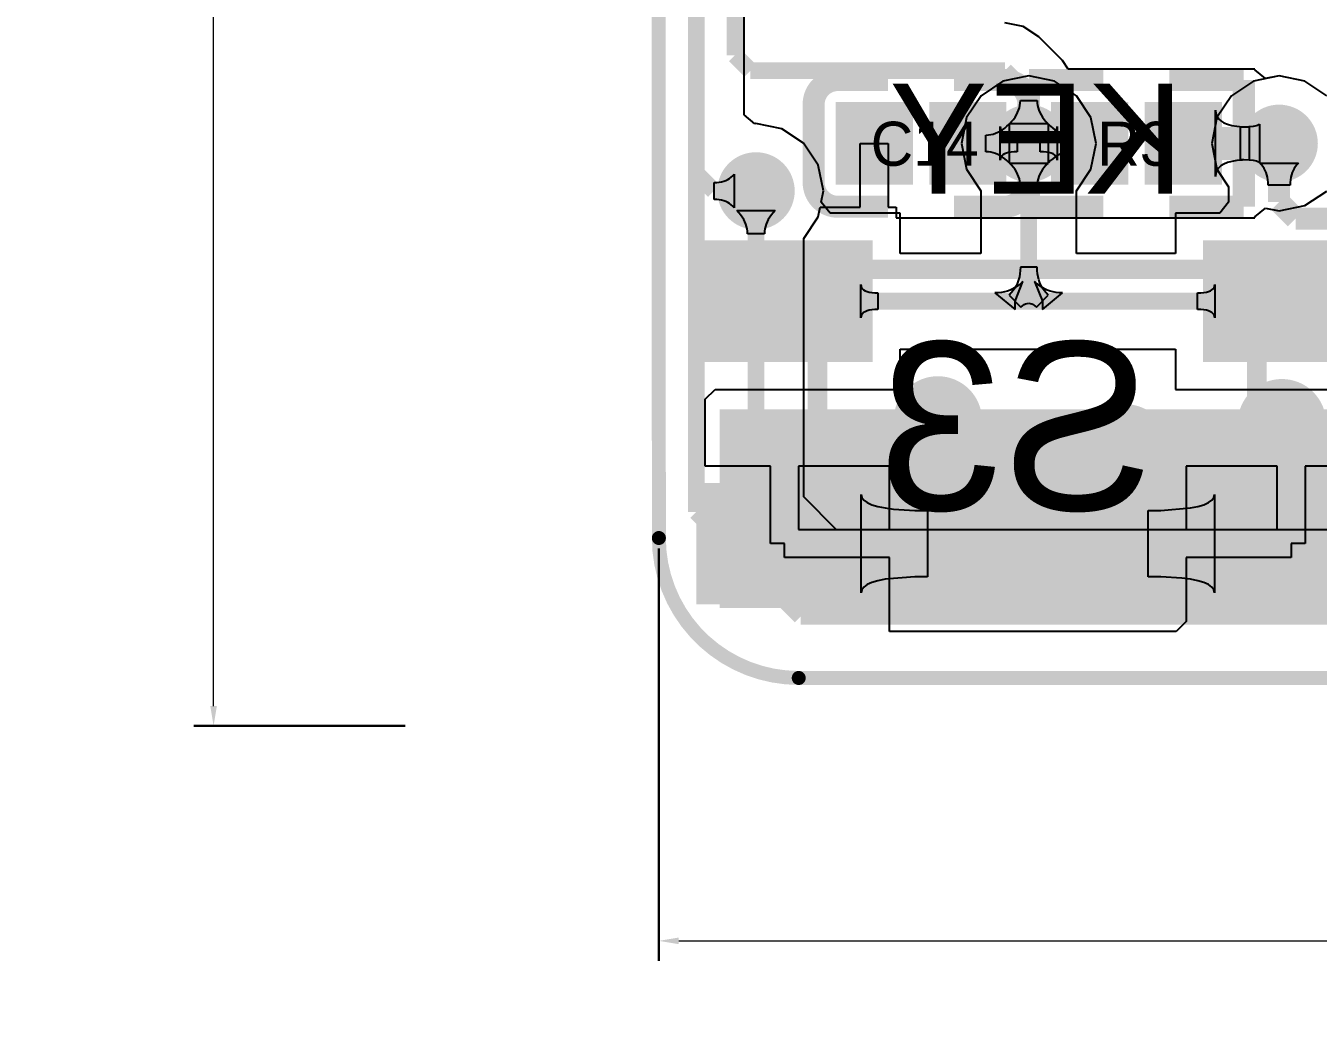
# Model space of a CAD drawing. Extents: x 72.1 to 112.7, y 45.7 to 113.8.
# Drawn here: x 74.26 to 85.99, y 45.73 to 54.69 of the extents above; entities that cross this region are included whole.
import ezdxf

# ---------------------------------------------------------------- set-up
doc = ezdxf.new("R2010")
doc.units = 0
doc.header["$MEASUREMENT"] = 0
doc.layers.get('0').update_dxf_attribs({"linetype": 'CONTINUOUS'})
doc.layers.get('Defpoints').update_dxf_attribs({"linetype": 'CONTINUOUS'})
for name, color, linetype in [('BOTTOMLAYER', 5, 'CONTINUOUS'), ('BOTTOMOVERLAY', 54, 'CONTINUOUS'), ('BOTTOMPASTE', 16, 'CONTINUOUS'), ('BOTTOMSOLDER', 6, 'CONTINUOUS'), ('KEEPOUTLAYER', 6, 'CONTINUOUS'), ('MULTILAYER', 9, 'CONTINUOUS'), ('TOPLAYER', 1, 'CONTINUOUS'), ('TOPOVERLAY', 2, 'CONTINUOUS'), ('TOPPASTE', 8, 'CONTINUOUS'), ('TOPSOLDER', 216, 'CONTINUOUS')]:
    doc.layers.add(name, color=color, linetype=linetype)
doc.dimstyles.get("Standard").update_dxf_attribs({"dimtxt": 1, "dimasz": 0.18, "dimexe": 0.18, "dimexo": 0.0625, "dimgap": 0.09, "dimtad": 0, "dimtih": 1, "dimtoh": 1, "dimzin": 0, "dimdsep": 46, "dimtxsty": 'Standard', "dimcen": 0.09, "dimclrd": 3, "dimclrt": 1, "dimadec": 0, "dimazin": 0, "dimtfac": 1, "dimtofl": 0, "dimtmove": 0, "dimatfit": 3, "dimfxl": 1, "dimtolj": 1, "dimtzin": 0, "dimlwd": 20, "dimlwe": 30, "dimarcsym": 0})

# ---------------------------------------------------------------- blocks, each defined once
blk = doc.blocks.new('*D3')
at = {"color": 0, "linetype": 'Continuous', "lineweight": 30, "transparency": 16777216}
for p, q in [((80.007, 49.944), (80.007, 46.202)), ((105.5, 49.934), (105.5, 46.202))]:
    blk.add_line(p, q, dxfattribs=at)
at = {"color": 3, "linetype": 'Continuous', "lineweight": 20, "transparency": 16777216}
for p, q in [((80.187, 46.382), (90.663, 46.382)), ((105.32, 46.382), (94.843, 46.382))]:
    blk.add_line(p, q, dxfattribs=at)
at = {"color": 3, "linetype": 'Continuous', "transparency": 16777216}
for points in [[(80.187, 46.412), (80.187, 46.352), (80.007, 46.382)], [(105.32, 46.412), (105.32, 46.352), (105.5, 46.382)]]:
    blk.add_solid(points, dxfattribs=at)
at = {"layer": 'Defpoints', "color": 0, "linetype": 'Continuous', "transparency": 16777216}
for p in [(80.007, 50.006), (105.5, 49.997), (105.5, 46.382)]:
    blk.add_point(p, dxfattribs=at)
at = {"color": 1, "linetype": 'Continuous', "transparency": 16777216, "insert": (92.753, 46.382), "char_height": 1, "attachment_point": 5}
blk.add_mtext('\\A1;25.49', dxfattribs=at)
blk = doc.blocks.new('*D4')
at = {"color": 0, "linetype": 'Continuous', "lineweight": 30, "transparency": 16777216}
for p, q in [((77.691, 109.115), (75.783, 109.115)), ((77.704, 48.333), (75.783, 48.333))]:
    blk.add_line(p, q, dxfattribs=at)
at = {"color": 3, "linetype": 'Continuous', "lineweight": 20, "transparency": 16777216}
for p, q in [((75.963, 108.935), (75.963, 79.314)), ((75.963, 48.513), (75.963, 78.134))]:
    blk.add_line(p, q, dxfattribs=at)
at = {"color": 3, "linetype": 'Continuous', "transparency": 16777216}
for points in [[(75.933, 108.935), (75.993, 108.935), (75.963, 109.115)], [(75.933, 48.513), (75.993, 48.513), (75.963, 48.333)]]:
    blk.add_solid(points, dxfattribs=at)
at = {"layer": 'Defpoints', "color": 0, "linetype": 'Continuous', "transparency": 16777216}
for p in [(75.963, 109.115), (77.754, 109.115), (77.767, 48.333)]:
    blk.add_point(p, dxfattribs=at)
at = {"color": 1, "linetype": 'Continuous', "transparency": 16777216, "insert": (75.963, 78.724), "char_height": 1, "attachment_point": 5}
blk.add_mtext('\\A1;60.78', dxfattribs=at)

msp = doc.modelspace()

# ---------------------------------------------------------------- linework, layer by layer
at = {"layer": 'BOTTOMLAYER'}
for p, q in [((80.780014, 53.877972), (80.780014, 68.249389)), ((83.364492, 54.231151), (83.130382, 54.184586)), ((83.598601, 54.184586), (83.364492, 54.231151)), ((85.637792, 54.231154), (85.403682, 54.184588)), ((85.871901, 54.184588), (85.637792, 54.231154)), ((83.130382, 54.184586), (82.931917, 54.051972)), ((83.797066, 54.051972), (83.598601, 54.184586)), ((85.403682, 54.184588), (85.205217, 54.051975)), ((86.070366, 54.051975), (85.871901, 54.184588)), ((82.931917, 54.051972), (82.799304, 53.853507)), ((83.92968, 53.853507), (83.797066, 54.051972)), ((85.205217, 54.051975), (85.072604, 53.853509)), ((80.878187, 53.797403), (80.780014, 53.877972)), ((80.887992, 53.799354), (80.878187, 53.797403)), ((81.122101, 53.752788), (80.887992, 53.799354)), ((81.320566, 53.620175), (81.122101, 53.752788)), ((82.799304, 53.853507), (82.752738, 53.619397)), ((83.976246, 53.619397), (83.92968, 53.853507)), ((85.072604, 53.853509), (85.026038, 53.6194)), ((81.45318, 53.421709), (81.320566, 53.620175)), ((82.752738, 53.619397), (82.799304, 53.385288)), ((83.92968, 53.385288), (83.976246, 53.619397)), ((85.026038, 53.6194), (85.072604, 53.385291)), ((81.499746, 53.1876), (81.45318, 53.421709)), ((83.208302, 53.421298), (83.189491, 53.440861)), ((83.189491, 53.440861), (83.539493, 53.440861)), ((83.225132, 53.401425), (83.208302, 53.421298)), ((83.239981, 53.381239), (83.225132, 53.401425)), ((83.503851, 53.401425), (83.489002, 53.381239)), ((83.520681, 53.421298), (83.503851, 53.401425)), ((83.539493, 53.440861), (83.520681, 53.421298)), ((85.477043, 53.425626), (85.462791, 53.440863)), ((85.462791, 53.440863), (85.812793, 53.440863)), ((85.489791, 53.409317), (85.477043, 53.425626)), ((85.501043, 53.391935), (85.489791, 53.409317)), ((85.510792, 53.373482), (85.501043, 53.391935)), ((85.77454, 53.391935), (85.764792, 53.373482)), ((85.785792, 53.409317), (85.77454, 53.391935)), ((85.798541, 53.425626), (85.785792, 53.409317)), ((85.812793, 53.440863), (85.798541, 53.425626)), ((80.575473, 53.270516), (80.595721, 53.275893)), ((80.595721, 53.275893), (80.614683, 53.282809)), ((80.614683, 53.282809), (80.632353, 53.29126)), ((80.632353, 53.29126), (80.648736, 53.30125)), ((80.648736, 53.30125), (80.663829, 53.312774)), ((80.663829, 53.312774), (80.677634, 53.325834)), ((80.677634, 53.325834), (80.690148, 53.340434)), ((80.690148, 53.340434), (80.690148, 53.034766)), ((82.799304, 53.385288), (82.930147, 53.189472)), ((83.252851, 53.360742), (83.239981, 53.381239)), ((83.26374, 53.339934), (83.252851, 53.360742)), ((83.27265, 53.318816), (83.26374, 53.339934)), ((83.279582, 53.297386), (83.27265, 53.318816)), ((83.28453, 53.275647), (83.279582, 53.297386)), ((83.287502, 53.253594), (83.28453, 53.275647)), ((83.444453, 53.275647), (83.441482, 53.253594)), ((83.449401, 53.297386), (83.444453, 53.275647)), ((83.456333, 53.318816), (83.449401, 53.297386)), ((83.465243, 53.339934), (83.456333, 53.318816)), ((83.476132, 53.360742), (83.465243, 53.339934)), ((83.489002, 53.381239), (83.476132, 53.360742)), ((83.798837, 53.189472), (83.92968, 53.385288)), ((85.072604, 53.385291), (85.178976, 53.226096)), ((85.519042, 53.35396), (85.510792, 53.373482)), ((85.525793, 53.333366), (85.519042, 53.35396)), ((85.531043, 53.311699), (85.525793, 53.333366)), ((85.534792, 53.288961), (85.531043, 53.311699)), ((85.537043, 53.265151), (85.534792, 53.288961)), ((85.740791, 53.288961), (85.738541, 53.265151)), ((85.74454, 53.311699), (85.740791, 53.288961)), ((85.74979, 53.333366), (85.74454, 53.311699)), ((85.756542, 53.35396), (85.74979, 53.333366)), ((85.764792, 53.373482), (85.756542, 53.35396)), ((80.506992, 53.263602), (80.531109, 53.264369)), ((80.506992, 53.111598), (80.506992, 53.263602)), ((80.531109, 53.264369), (80.553936, 53.266673)), ((80.553936, 53.266673), (80.575473, 53.270516)), ((81.479413, 53.085373), (81.499746, 53.1876)), ((82.930147, 53.189472), (82.930147, 52.621546)), ((83.28849, 53.23123), (83.287502, 53.253594)), ((83.440494, 53.23123), (83.28849, 53.23123)), ((83.441482, 53.253594), (83.440494, 53.23123)), ((83.798837, 52.621546), (83.798837, 53.189472)), ((85.178976, 53.226096), (85.178976, 53.086)), ((85.537792, 53.240272), (85.537043, 53.265151)), ((85.737791, 53.240272), (85.537792, 53.240272)), ((85.738541, 53.265151), (85.737791, 53.240272)), ((80.531109, 53.110831), (80.506992, 53.111598)), ((80.553936, 53.108527), (80.531109, 53.110831)), ((80.575473, 53.104684), (80.553936, 53.108527)), ((80.595721, 53.099307), (80.575473, 53.104684)), ((80.614683, 53.092391), (80.595721, 53.099307)), ((80.632353, 53.08394), (80.614683, 53.092391)), ((80.648736, 53.07395), (80.632353, 53.08394)), ((80.663829, 53.062426), (80.648736, 53.07395)), ((80.677634, 53.049366), (80.663829, 53.062426)), ((80.690148, 53.034766), (80.677634, 53.049366)), ((81.559982, 52.987199), (81.479413, 53.085373)), ((85.179101, 53.085373), (85.098532, 52.987199)), ((85.178976, 53.086), (85.179101, 53.085373)), ((82.19679, 52.987199), (81.559982, 52.987199)), ((82.19679, 52.621546), (82.19679, 52.987199)), ((85.098532, 52.987199), (84.696793, 52.987199)), ((84.696793, 52.987199), (84.696793, 52.621546)), ((82.930147, 52.621546), (82.19679, 52.621546)), ((84.696793, 52.621546), (83.798837, 52.621546)), ((83.287474, 52.464884), (83.284418, 52.435989)), ((83.28849, 52.494782), (83.287474, 52.464884)), ((83.440494, 52.494782), (83.28849, 52.494782)), ((83.44151, 52.464884), (83.440494, 52.494782)), ((83.444565, 52.435989), (83.44151, 52.464884)), ((81.840695, 52.035199), (81.840695, 52.339202)), ((81.840695, 52.339202), (81.842244, 52.324762)), ((83.240392, 52.187201), (83.31075, 52.365041)), ((83.263031, 52.355321), (83.25183, 52.330439)), ((83.272196, 52.381206), (83.263031, 52.355321)), ((83.289882, 52.345692), (83.26801, 52.328379)), ((83.279325, 52.408094), (83.272196, 52.381206)), ((83.284418, 52.435989), (83.279325, 52.408094)), ((83.31075, 52.365041), (83.289882, 52.345692)), ((83.439102, 52.345692), (83.418233, 52.365041)), ((83.418233, 52.365041), (83.488591, 52.187201)), ((83.460974, 52.328379), (83.439102, 52.345692)), ((83.449658, 52.408094), (83.444565, 52.435989)), ((83.456788, 52.381206), (83.449658, 52.408094)), ((83.465952, 52.355321), (83.456788, 52.381206)), ((83.477153, 52.330439), (83.465952, 52.355321)), ((85.051339, 52.324762), (85.052888, 52.339202)), ((85.052888, 52.339202), (85.052888, 52.035199)), ((81.842244, 52.324762), (81.846898, 52.311841)), ((81.846898, 52.311841), (81.85465, 52.300441)), ((81.85465, 52.300441), (81.865503, 52.290561)), ((81.865503, 52.290561), (81.879458, 52.282202)), ((81.879458, 52.282202), (81.896511, 52.275362)), ((81.896511, 52.275362), (81.916669, 52.27004)), ((81.916669, 52.27004), (81.939928, 52.26624)), ((81.939928, 52.26624), (81.966285, 52.263962)), ((81.966285, 52.263962), (81.995744, 52.263203)), ((81.995744, 52.263203), (81.995744, 52.111199)), ((83.086809, 52.264219), (83.05691, 52.263203)), ((83.05691, 52.263203), (83.240392, 52.111199)), ((83.115704, 52.267274), (83.086809, 52.264219)), ((83.143598, 52.272367), (83.115704, 52.267274)), ((83.170486, 52.279497), (83.143598, 52.272367)), ((83.196372, 52.288661), (83.170486, 52.279497)), ((83.206001, 52.261811), (83.186651, 52.240942)), ((83.186651, 52.240942), (83.294134, 52.133459)), ((83.221253, 52.299862), (83.196372, 52.288661)), ((83.223313, 52.283683), (83.206001, 52.261811)), ((83.245132, 52.313103), (83.221253, 52.299862)), ((83.238589, 52.30656), (83.223313, 52.283683)), ((83.25183, 52.330439), (83.238589, 52.30656)), ((83.26801, 52.328379), (83.245132, 52.313103)), ((83.43485, 52.133459), (83.542332, 52.240942)), ((83.483851, 52.313103), (83.460974, 52.328379)), ((83.490394, 52.30656), (83.477153, 52.330439)), ((83.50773, 52.299862), (83.483851, 52.313103)), ((83.488591, 52.111199), (83.672073, 52.263203)), ((83.50567, 52.283683), (83.490394, 52.30656)), ((83.522983, 52.261811), (83.50567, 52.283683)), ((83.532612, 52.288661), (83.50773, 52.299862)), ((83.542332, 52.240942), (83.522983, 52.261811)), ((83.558497, 52.279497), (83.532612, 52.288661)), ((83.585385, 52.272367), (83.558497, 52.279497)), ((83.61328, 52.267274), (83.585385, 52.272367)), ((83.642175, 52.264219), (83.61328, 52.267274)), ((83.672073, 52.263203), (83.642175, 52.264219)), ((84.897839, 52.263203), (84.927298, 52.263962)), ((84.897839, 52.111199), (84.897839, 52.263203)), ((84.927298, 52.263962), (84.953655, 52.26624)), ((84.953655, 52.26624), (84.976914, 52.27004)), ((84.976914, 52.27004), (84.997072, 52.275362)), ((84.997072, 52.275362), (85.014125, 52.282202)), ((85.014125, 52.282202), (85.02808, 52.290561)), ((85.02808, 52.290561), (85.038933, 52.300441)), ((85.038933, 52.300441), (85.046685, 52.311841)), ((85.046685, 52.311841), (85.051339, 52.324762)), ((81.896511, 52.09904), (81.879458, 52.0922)), ((81.916669, 52.104361), (81.896511, 52.09904)), ((81.939928, 52.108161), (81.916669, 52.104361)), ((81.966285, 52.110439), (81.939928, 52.108161)), ((81.995744, 52.111199), (81.966285, 52.110439)), ((83.240392, 52.111199), (83.240392, 52.187201)), ((83.240392, 52.111199), (83.240392, 52.111201)), ((83.240392, 52.111201), (83.240392, 52.111199)), ((83.240392, 52.111199), (83.240392, 52.111199)), ((83.240392, 52.111199), (83.240392, 52.111199)), ((83.240392, 52.111199), (83.240392, 52.111199)), ((83.240392, 52.111199), (83.240392, 52.111199)), ((83.240392, 52.111199), (83.240392, 52.111199)), ((83.240392, 52.111199), (83.240392, 52.111199)), ((83.240392, 52.111199), (83.240392, 52.111199)), ((83.240392, 52.111199), (83.240392, 52.111199)), ((83.294134, 52.133459), (83.308205, 52.146124)), ((83.308205, 52.146124), (83.322277, 52.155974)), ((83.322277, 52.155974), (83.336348, 52.16301)), ((83.336348, 52.16301), (83.35042, 52.167231)), ((83.35042, 52.167231), (83.364492, 52.168638)), ((83.364492, 52.168638), (83.378563, 52.167231)), ((83.378563, 52.167231), (83.392635, 52.16301)), ((83.392635, 52.16301), (83.406706, 52.155974)), ((83.406706, 52.155974), (83.420778, 52.146124)), ((83.420778, 52.146124), (83.43485, 52.133459)), ((83.488591, 52.187201), (83.488591, 52.111199)), ((83.488591, 52.111199), (83.488591, 52.111201)), ((83.488591, 52.111201), (83.488591, 52.111199)), ((83.488591, 52.111199), (83.488591, 52.111199)), ((83.488591, 52.111199), (83.488591, 52.111199)), ((83.488591, 52.111199), (83.488591, 52.111199)), ((83.488591, 52.111199), (83.488591, 52.111199)), ((83.488591, 52.111199), (83.488591, 52.111199)), ((83.488591, 52.111199), (83.488591, 52.111199)), ((83.488591, 52.111199), (83.488591, 52.111199)), ((83.488591, 52.111199), (83.488591, 52.111199)), ((84.927298, 52.110439), (84.897839, 52.111199)), ((84.953655, 52.108161), (84.927298, 52.110439)), ((84.976914, 52.104361), (84.953655, 52.108161)), ((84.997072, 52.09904), (84.976914, 52.104361)), ((85.014125, 52.0922), (84.997072, 52.09904)), ((81.842244, 52.049639), (81.840695, 52.035199)), ((81.846898, 52.06256), (81.842244, 52.049639)), ((81.85465, 52.07396), (81.846898, 52.06256)), ((81.865503, 52.08384), (81.85465, 52.07396)), ((81.879458, 52.0922), (81.865503, 52.08384)), ((85.02808, 52.08384), (85.014125, 52.0922)), ((85.038933, 52.07396), (85.02808, 52.08384)), ((85.046685, 52.06256), (85.038933, 52.07396)), ((85.051339, 52.049639), (85.046685, 52.06256)), ((85.052888, 52.035199), (85.051339, 52.049639)), ((82.19679, 51.387202), (82.19679, 51.752856)), ((82.19679, 51.752856), (83.488578, 51.752856)), ((83.488578, 51.752856), (83.488591, 51.752853)), ((83.488591, 51.752853), (83.488604, 51.752856)), ((83.488604, 51.752856), (84.696793, 51.752856)), ((84.696793, 51.752856), (84.696793, 51.387202)), ((80.427225, 51.29738), (80.517012, 51.387202)), ((80.427469, 50.691199), (80.427225, 51.29738)), ((80.517012, 51.387202), (82.19679, 51.387202)), ((84.696793, 51.387202), (86.391313, 51.387202)), ((81.019792, 50.691199), (80.427469, 50.691199)), ((81.019792, 49.9872), (81.019792, 50.691199)), ((82.100791, 50.691199), (81.273792, 50.691199)), ((81.273792, 50.691199), (81.273792, 50.1142)), ((82.100791, 50.1142), (82.100791, 50.691199)), ((85.619791, 50.691199), (84.792792, 50.691199)), ((84.792792, 50.691199), (84.792792, 50.1142)), ((85.619791, 50.1142), (85.619791, 50.691199)), ((86.455446, 50.691199), (85.873791, 50.691199)), ((85.873791, 50.691199), (85.873791, 49.9872)), ((81.843743, 49.540249), (81.843743, 50.434151)), ((81.843743, 50.434151), (81.849742, 50.406231)), ((81.849742, 50.406231), (81.867743, 50.381248)), ((81.867743, 50.381248), (81.897743, 50.359206)), ((81.897743, 50.359206), (81.939742, 50.340103)), ((81.939742, 50.340103), (81.993743, 50.323938)), ((84.89984, 50.323938), (84.953841, 50.340103)), ((84.953841, 50.340103), (84.99584, 50.359206)), ((84.99584, 50.359206), (85.02584, 50.381248)), ((85.02584, 50.381248), (85.043841, 50.406231)), ((85.043841, 50.406231), (85.04984, 50.434151)), ((85.04984, 50.434151), (85.04984, 49.540249)), ((81.993743, 50.323938), (82.059742, 50.310712)), ((82.059742, 50.310712), (82.137743, 50.300425)), ((82.137743, 50.300425), (82.329741, 50.28867)), ((82.329741, 50.28867), (82.443742, 50.287199)), ((82.443742, 50.287199), (82.443742, 49.687201)), ((84.449841, 50.287199), (84.563842, 50.28867)), ((84.449841, 49.687201), (84.449841, 50.287199)), ((84.563842, 50.28867), (84.833841, 50.310712)), ((84.833841, 50.310712), (84.89984, 50.323938)), ((81.273792, 50.1142), (82.100791, 50.1142)), ((84.792792, 50.1142), (85.619791, 50.1142)), ((81.146792, 49.9872), (81.019792, 49.9872)), ((81.146792, 49.8602), (81.146792, 49.9872)), ((85.873791, 49.9872), (85.746791, 49.9872)), ((85.746791, 49.9872), (85.746791, 49.8602)), ((82.100791, 49.8602), (81.146792, 49.8602)), ((82.100791, 49.283203), (82.100791, 49.8602)), ((85.746791, 49.8602), (84.792792, 49.8602)), ((84.792792, 49.8602), (84.792792, 49.283203)), ((81.939742, 49.634297), (81.897743, 49.615194)), ((81.993743, 49.650462), (81.939742, 49.634297)), ((82.059742, 49.663688), (81.993743, 49.650462)), ((82.329741, 49.68573), (82.059742, 49.663688)), ((82.443742, 49.687201), (82.329741, 49.68573)), ((84.563842, 49.68573), (84.449841, 49.687201)), ((84.75584, 49.673975), (84.563842, 49.68573)), ((84.833841, 49.663688), (84.75584, 49.673975)), ((84.89984, 49.650462), (84.833841, 49.663688)), ((84.953841, 49.634297), (84.89984, 49.650462)), ((84.99584, 49.615194), (84.953841, 49.634297)), ((81.849742, 49.568169), (81.843743, 49.540249)), ((81.867743, 49.593152), (81.849742, 49.568169)), ((81.897743, 49.615194), (81.867743, 49.593152)), ((85.02584, 49.593152), (84.99584, 49.615194)), ((85.043841, 49.568169), (85.02584, 49.593152)), ((85.04984, 49.540249), (85.043841, 49.568169)), ((82.100793, 49.283203), (82.100791, 49.283203)), ((82.100793, 49.189592), (82.100793, 49.283203)), ((84.792792, 49.283203), (84.79279, 49.283203)), ((84.79279, 49.283203), (84.79279, 49.279396)), ((84.702985, 49.189592), (82.100793, 49.189592)), ((84.79279, 49.279396), (84.702985, 49.189592))]:
    msp.add_line(p, q, dxfattribs=at)
for points, const_width in [([(80.345669, 53.348923), (80.345669, 98.924077)], 0.152001), ([(83.364492, 52.3113), (83.364492, 53.619397)], 0.152001), ([(85.637792, 53.086), (85.637792, 53.6194)], 0.2), ([(80.345669, 53.348923), (80.506992, 53.1876)], 0.152001), ([(80.506992, 53.1876), (80.887992, 53.1876)], 0.152001), ([(85.637792, 53.086), (85.78659, 52.937202)], 0.2), ([(85.78659, 52.937202), (86.67559, 52.937202)], 0.2), ([(83.240392, 52.187201), (83.364492, 52.3113)], 0.152001), ([(83.364492, 52.3113), (83.488591, 52.187201)], 0.152001), ([(81.146792, 52.187201), (83.240392, 52.187201)], 0.152001), ([(83.240392, 52.187201), (85.746791, 52.187201)], 0.152001), ([(81.146792, 49.9872), (85.746791, 49.9872)], 0.599999)]:
    msp.add_lwpolyline(points, dxfattribs=dict(at, const_width=const_width))
for points, const_width in [([(83.239493, 53.619397, 1), (83.48949, 53.619397, 1)], 0.249999), ([(85.512793, 53.6194, 1), (85.76279, 53.6194, 1)], 0.249999), ([(80.762993, 53.1876, 1), (81.01299, 53.1876, 1)], 0.249999), ([(82.388992, 51.1048, 1), (82.688991, 51.1048, 1)], 0.299999), ([(85.513192, 51.0794, 1), (85.813191, 51.0794, 1)], 0.299999), ([(84.090792, 50.8508, 1), (84.390791, 50.8508, 1)], 0.299999)]:
    msp.add_lwpolyline(points, format="xyb", close=True, dxfattribs=dict(at, const_width=const_width))
for points in [[(80.446794, 51.737202), (81.846791, 51.737202), (80.446794, 52.6372), (81.846791, 52.6372)], [(85.046792, 51.737202), (86.446789, 51.737202), (85.046792, 52.6372), (86.446789, 52.6372)], [(80.557792, 49.403), (86.399792, 49.403), (80.557792, 51.2064), (86.399792, 51.2064)], [(80.446794, 49.537201), (81.846791, 49.537201), (80.446794, 50.437199), (81.846791, 50.437199)], [(85.046792, 49.537201), (86.446789, 49.537201), (85.046792, 50.437199), (86.446789, 50.437199)]]:
    msp.add_solid(points, dxfattribs=at)
at = {"layer": 'BOTTOMOVERLAY', "const_width": 0.1778}
for points in [[(81.446792, 49.7078), (81.446792, 52.4764)], [(81.446792, 52.4764), (85.434592, 52.4764)], [(85.434592, 49.7078), (85.434592, 52.4764)], [(81.446792, 49.7078), (85.434592, 49.7078)]]:
    msp.add_lwpolyline(points, dxfattribs=at)
at = {"layer": 'BOTTOMPASTE'}
for points in [[(80.446794, 51.737202), (81.846791, 51.737202), (80.446794, 52.6372), (81.846791, 52.6372)], [(85.046792, 51.737202), (86.446789, 51.737202), (85.046792, 52.6372), (86.446789, 52.6372)], [(80.446794, 49.537201), (81.846791, 49.537201), (80.446794, 50.437199), (81.846791, 50.437199)], [(85.046792, 49.537201), (86.446789, 49.537201), (85.046792, 50.437199), (86.446789, 50.437199)]]:
    msp.add_solid(points, dxfattribs=at)
at = {"layer": 'BOTTOMSOLDER'}
for points, const_width in [([(83.188693, 53.619397, 1), (83.54029, 53.619397, 1)], 0.351599), ([(85.461993, 53.6194, 1), (85.81359, 53.6194, 1)], 0.351599), ([(80.712193, 53.1876, 1), (81.06379, 53.1876, 1)], 0.351599), ([(82.338192, 51.1048, 1), (82.739791, 51.1048, 1)], 0.401599), ([(85.462392, 51.0794, 1), (85.863991, 51.0794, 1)], 0.401599), ([(84.039992, 50.8508, 1), (84.441591, 50.8508, 1)], 0.401599)]:
    msp.add_lwpolyline(points, format="xyb", close=True, dxfattribs=dict(at, const_width=const_width))
for points in [[(80.345194, 51.635602), (81.948391, 51.635602), (80.345194, 52.7388), (81.948391, 52.7388)], [(84.945192, 51.635602), (86.548389, 51.635602), (84.945192, 52.7388), (86.548389, 52.7388)], [(80.345194, 49.435601), (81.948391, 49.435601), (80.345194, 50.538799), (81.948391, 50.538799)], [(84.945192, 49.435601), (86.548389, 49.435601), (84.945192, 50.538799), (86.548389, 50.538799)]]:
    msp.add_solid(points, dxfattribs=at)
at = {"layer": 'KEEPOUTLAYER', "const_width": 0.127}
for points in [[(79.982738, 108.3564), (80.006132, 50.037992)], [(81.276132, 48.767992), (104.230592, 48.767992)]]:
    msp.add_lwpolyline(points, dxfattribs=at)
msp.add_lwpolyline([(81.276132, 48.767992, -0.414214), (80.006132, 50.037992)], format="xyb", dxfattribs=at)
at = {"layer": 'KEEPOUTLAYER', "const_width": 0.0635}
for points in [[(79.974382, 50.037992, 1), (80.037882, 50.037992, 1)], [(81.244382, 48.767992, 1), (81.307882, 48.767992, 1)]]:
    msp.add_lwpolyline(points, format="xyb", close=True, dxfattribs=at)
at = {"layer": 'MULTILAYER'}
for points, const_width in [([(83.239493, 53.619397, 1), (83.48949, 53.619397, 1)], 0.249999), ([(85.512793, 53.6194, 1), (85.76279, 53.6194, 1)], 0.249999), ([(80.762993, 53.1876, 1), (81.01299, 53.1876, 1)], 0.249999), ([(82.388992, 51.1048, 1), (82.688991, 51.1048, 1)], 0.299999), ([(85.513192, 51.0794, 1), (85.813191, 51.0794, 1)], 0.299999), ([(84.090792, 50.8508, 1), (84.390791, 50.8508, 1)], 0.299999)]:
    msp.add_lwpolyline(points, format="xyb", close=True, dxfattribs=dict(at, const_width=const_width))
at = {"layer": 'TOPLAYER'}
for p, q in [((83.314809, 54.681082), (83.148592, 54.714145)), ((83.455721, 54.586929), (83.314809, 54.681082)), ((83.671621, 54.371029), (83.455721, 54.586929)), ((83.722822, 54.2944), (83.671621, 54.371029)), ((85.417393, 54.2944), (83.722822, 54.2944)), ((85.417393, 54.287412), (85.417393, 54.2944)), ((85.515567, 54.206844), (85.417393, 54.287412)), ((85.637792, 54.231154), (85.515567, 54.206844)), ((85.871901, 54.184588), (85.637792, 54.231154)), ((86.070366, 54.051975), (85.871901, 54.184588)), ((83.28453, 53.963148), (83.287502, 53.985201)), ((83.287502, 53.985201), (83.28849, 54.007565)), ((83.28849, 54.007565), (83.440494, 54.007565)), ((83.440494, 54.007565), (83.441482, 53.985201)), ((83.441482, 53.985201), (83.444453, 53.963148)), ((83.225132, 53.83737), (83.239981, 53.857555)), ((83.239981, 53.857555), (83.252851, 53.878053)), ((83.252851, 53.878053), (83.26374, 53.898861)), ((83.26374, 53.898861), (83.27265, 53.919979)), ((83.27265, 53.919979), (83.279582, 53.941408)), ((83.279582, 53.941408), (83.28453, 53.963148)), ((83.444453, 53.963148), (83.449401, 53.941408)), ((83.449401, 53.941408), (83.456333, 53.919979)), ((83.456333, 53.919979), (83.465243, 53.898861)), ((83.465243, 53.898861), (83.476132, 53.878053)), ((83.476132, 53.878053), (83.489002, 53.857555)), ((83.489002, 53.857555), (83.503851, 53.83737)), ((85.061298, 53.319401), (85.061298, 53.919399)), ((85.061298, 53.919399), (85.064328, 53.890901)), ((85.064328, 53.890901), (85.073419, 53.865399)), ((85.073419, 53.865399), (85.088573, 53.8429)), ((83.105495, 53.467396), (83.105495, 53.771399)), ((83.105495, 53.771399), (83.107045, 53.756959)), ((83.105836, 53.731038), (83.126334, 53.743908)), ((83.107045, 53.756959), (83.111698, 53.744038)), ((83.111698, 53.744038), (83.11945, 53.732638)), ((83.126334, 53.743908), (83.146519, 53.758757)), ((83.146519, 53.758757), (83.166392, 53.775587)), ((83.166392, 53.775587), (83.185955, 53.794396)), ((83.185955, 53.794396), (83.185955, 53.444399)), ((83.189491, 53.797934), (83.208302, 53.817497)), ((83.539493, 53.797934), (83.189491, 53.797934)), ((83.208302, 53.817497), (83.225132, 53.83737)), ((83.503851, 53.83737), (83.520681, 53.817497)), ((83.520681, 53.817497), (83.539493, 53.797934)), ((83.543028, 53.444399), (83.543026, 53.794398)), ((83.543026, 53.794398), (83.562589, 53.77559)), ((83.562589, 53.77559), (83.582464, 53.75876)), ((83.582464, 53.75876), (83.60265, 53.743911)), ((83.60265, 53.743911), (83.623145, 53.731041)), ((83.609536, 53.732641), (83.617288, 53.74404)), ((83.617288, 53.74404), (83.621941, 53.756961)), ((83.621941, 53.756961), (83.62349, 53.771401)), ((83.62349, 53.771401), (83.62349, 53.467399)), ((85.088573, 53.8429), (85.109787, 53.8234)), ((85.109787, 53.8234), (85.137061, 53.8069)), ((85.137061, 53.8069), (85.170396, 53.7934)), ((85.170396, 53.7934), (85.209791, 53.7829)), ((85.209791, 53.7829), (85.255247, 53.775399)), ((85.255247, 53.775399), (85.306766, 53.770901)), ((85.287792, 53.7694), (85.315958, 53.769649)), ((85.287792, 53.4694), (85.287792, 53.7694)), ((85.306766, 53.770901), (85.364345, 53.7694)), ((85.315958, 53.769649), (85.404137, 53.775651)), ((85.364345, 53.7694), (85.364345, 53.4694)), ((85.404137, 53.775651), (85.42006, 53.778399)), ((85.42006, 53.778399), (85.433532, 53.78165)), ((85.433532, 53.78165), (85.444556, 53.785399)), ((85.444556, 53.785399), (85.453131, 53.789649)), ((85.453131, 53.789649), (85.459255, 53.794401)), ((85.459255, 53.794401), (85.459255, 53.444399)), ((82.976324, 53.695397), (82.998688, 53.696387)), ((82.976324, 53.543398), (82.976324, 53.695397)), ((82.998688, 53.696387), (83.020741, 53.699359)), ((83.020741, 53.699359), (83.042481, 53.704307)), ((83.042481, 53.704307), (83.063911, 53.711239)), ((83.063911, 53.711239), (83.085028, 53.720147)), ((83.085028, 53.720147), (83.105836, 53.731038)), ((83.11945, 53.732638), (83.130304, 53.722758)), ((83.130304, 53.722758), (83.144258, 53.714399)), ((83.144258, 53.714399), (83.161312, 53.707558)), ((83.161312, 53.707558), (83.181469, 53.702237)), ((83.181469, 53.702237), (83.204728, 53.698437)), ((83.204728, 53.698437), (83.231086, 53.696159)), ((83.231086, 53.696159), (83.260545, 53.695397)), ((83.260545, 53.695397), (83.260545, 53.543398)), ((83.468441, 53.695402), (83.4979, 53.696161)), ((83.468441, 53.543398), (83.468441, 53.695402)), ((83.4979, 53.696161), (83.524258, 53.69844)), ((83.524258, 53.69844), (83.547516, 53.70224)), ((83.547516, 53.70224), (83.567674, 53.707561)), ((83.567674, 53.707561), (83.584727, 53.714401)), ((83.584727, 53.714401), (83.598682, 53.72276)), ((83.598682, 53.72276), (83.609536, 53.732641)), ((83.623145, 53.731041), (83.643953, 53.720149)), ((83.643953, 53.720149), (83.665073, 53.711241)), ((83.665073, 53.711241), (83.686503, 53.70431)), ((83.686503, 53.70431), (83.708243, 53.699362)), ((83.708243, 53.699362), (83.730295, 53.69639)), ((83.730295, 53.69639), (83.752657, 53.695402)), ((83.752657, 53.695402), (83.75266, 53.543398)), ((81.834591, 53.040397), (81.834591, 53.619397)), ((81.834591, 53.619397), (82.088591, 53.619397)), ((82.088591, 53.619397), (82.088591, 53.040397)), ((82.998688, 53.542408), (82.976324, 53.543398)), ((83.020741, 53.539436), (82.998688, 53.542408)), ((83.042481, 53.534488), (83.020741, 53.539436)), ((83.063911, 53.527556), (83.042481, 53.534488)), ((83.085028, 53.518648), (83.063911, 53.527556)), ((83.105836, 53.507757), (83.085028, 53.518648)), ((83.126334, 53.494887), (83.105836, 53.507757)), ((83.11945, 53.506157), (83.111698, 53.494757)), ((83.130304, 53.516037), (83.11945, 53.506157)), ((83.144258, 53.524396), (83.130304, 53.516037)), ((83.161312, 53.531237), (83.144258, 53.524396)), ((83.181469, 53.536558), (83.161312, 53.531237)), ((83.204728, 53.540358), (83.181469, 53.536558)), ((83.231086, 53.542636), (83.204728, 53.540358)), ((83.260545, 53.543398), (83.231086, 53.542636)), ((83.4979, 53.542639), (83.468441, 53.543398)), ((83.524258, 53.54036), (83.4979, 53.542639)), ((83.547516, 53.53656), (83.524258, 53.54036)), ((83.567674, 53.531239), (83.547516, 53.53656)), ((83.584727, 53.524399), (83.567674, 53.531239)), ((83.598682, 53.51604), (83.584727, 53.524399)), ((83.609536, 53.506159), (83.598682, 53.51604)), ((83.623147, 53.507759), (83.602652, 53.494889)), ((83.617288, 53.49476), (83.609536, 53.506159)), ((83.643955, 53.518648), (83.623147, 53.507759)), ((83.665073, 53.527559), (83.643955, 53.518648)), ((83.686503, 53.53449), (83.665073, 53.527559)), ((83.708245, 53.539438), (83.686503, 53.53449)), ((83.730297, 53.54241), (83.708245, 53.539438)), ((83.75266, 53.543398), (83.730297, 53.54241)), ((83.107045, 53.481836), (83.105495, 53.467396)), ((83.111698, 53.494757), (83.107045, 53.481836)), ((83.146519, 53.480038), (83.126334, 53.494887)), ((83.166392, 53.463208), (83.146519, 53.480038)), ((83.185955, 53.444399), (83.166392, 53.463208)), ((83.562591, 53.46321), (83.543028, 53.444399)), ((83.582467, 53.48004), (83.562591, 53.46321)), ((83.602652, 53.494889), (83.582467, 53.48004)), ((83.621941, 53.481839), (83.617288, 53.49476)), ((83.62349, 53.467399), (83.621941, 53.481839)), ((85.088573, 53.3959), (85.073419, 53.373401)), ((85.109787, 53.4154), (85.088573, 53.3959)), ((85.137061, 53.4319), (85.109787, 53.4154)), ((85.170396, 53.4454), (85.137061, 53.4319)), ((85.209791, 53.4559), (85.170396, 53.4454)), ((85.255247, 53.463401), (85.209791, 53.4559)), ((85.306766, 53.467899), (85.255247, 53.463401)), ((85.315958, 53.469151), (85.287792, 53.4694)), ((85.364345, 53.4694), (85.306766, 53.467899)), ((85.364947, 53.46715), (85.315958, 53.469151)), ((85.404137, 53.463149), (85.364947, 53.46715)), ((85.42006, 53.460401), (85.404137, 53.463149)), ((85.433532, 53.45715), (85.42006, 53.460401)), ((85.444556, 53.453401), (85.433532, 53.45715)), ((85.453131, 53.449151), (85.444556, 53.453401)), ((85.459255, 53.444399), (85.453131, 53.449151)), ((85.064328, 53.347899), (85.061298, 53.319401)), ((85.073419, 53.373401), (85.064328, 53.347899)), ((85.871901, 53.054212), (86.070366, 53.186825)), ((81.45318, 52.953491), (81.470467, 53.040397)), ((81.470467, 53.040397), (81.834591, 53.040397)), ((82.088591, 53.040397), (82.161593, 53.040397)), ((82.161593, 53.040397), (82.161593, 52.944398)), ((85.637792, 53.007646), (85.871901, 53.054212)), ((80.731802, 52.9895), (80.712991, 53.009063)), ((80.712991, 53.009063), (81.062993, 53.009063)), ((80.748632, 52.969627), (80.731802, 52.9895)), ((80.763481, 52.949442), (80.748632, 52.969627)), ((80.776351, 52.928944), (80.763481, 52.949442)), ((80.78724, 52.908136), (80.776351, 52.928944)), ((80.999632, 52.928944), (80.988743, 52.908136)), ((81.012502, 52.949442), (80.999632, 52.928944)), ((81.027351, 52.969627), (81.012502, 52.949442)), ((81.044181, 52.9895), (81.027351, 52.969627)), ((81.062993, 53.009063), (81.044181, 52.9895)), ((81.322337, 52.757675), (81.45318, 52.953491)), ((82.161593, 52.944398), (83.461591, 52.944398)), ((83.461591, 52.944398), (83.461591, 52.9444)), ((83.461591, 52.9444), (85.417393, 52.9444)), ((85.417393, 52.951388), (85.515567, 53.031956)), ((85.417393, 52.9444), (85.417393, 52.951388)), ((85.515567, 53.031956), (85.637792, 53.007646)), ((80.79615, 52.887019), (80.78724, 52.908136)), ((80.803082, 52.865589), (80.79615, 52.887019)), ((80.80803, 52.843849), (80.803082, 52.865589)), ((80.811002, 52.821797), (80.80803, 52.843849)), ((80.81199, 52.799432), (80.811002, 52.821797)), ((80.964982, 52.821797), (80.963994, 52.799432)), ((80.967953, 52.843849), (80.964982, 52.821797)), ((80.972901, 52.865589), (80.967953, 52.843849)), ((80.979833, 52.887019), (80.972901, 52.865589)), ((80.988743, 52.908136), (80.979833, 52.887019)), ((80.963994, 52.799432), (80.81199, 52.799432)), ((81.322337, 50.410915), (81.322337, 52.757675)), ((81.620106, 50.113146), (81.322337, 50.410915)), ((86.571879, 50.113146), (81.620106, 50.113146))]:
    msp.add_line(p, q, dxfattribs=at)
for points, const_width in [([(80.345669, 50.275523), (80.345669, 99.305077)], 0.152001), ([(80.697669, 54.419322), (80.697669, 70.935423)], 0.152001), ([(80.697669, 54.419322), (80.837192, 54.2798)], 0.152001), ([(80.837192, 54.2798), (83.148592, 54.2798)], 0.152001), ([(83.148592, 54.2798), (83.364492, 54.0639)], 0.152001), ([(83.364492, 53.619397), (83.364492, 54.0639)], 0.152001), ([(84.767395, 53.6194), (85.637792, 53.6194)], 0.299999), ([(82.811592, 53.619397), (83.364492, 53.619397)], 0.152001), ([(83.364492, 53.619397), (83.364494, 53.6194)], 0.152001), ([(83.364494, 53.6194), (83.917394, 53.6194)], 0.152001), ([(80.887992, 50.231002), (80.887992, 53.1876)], 0.152001), ([(80.345669, 50.275523), (81.294392, 49.3268)], 0.152001), ([(80.887992, 50.231002), (81.440193, 49.678801)], 0.152001), ([(81.440193, 49.678801), (86.751792, 49.678801)], 0.152001), ([(81.294392, 49.3268), (87.212592, 49.3268)], 0.152001)]:
    msp.add_lwpolyline(points, dxfattribs=dict(at, const_width=const_width))
for points, const_width in [([(83.239493, 53.619397, 1), (83.48949, 53.619397, 1)], 0.249999), ([(85.512793, 53.6194, 1), (85.76279, 53.6194, 1)], 0.249999), ([(80.762993, 53.1876, 1), (81.01299, 53.1876, 1)], 0.249999), ([(82.388992, 51.1048, 1), (82.688991, 51.1048, 1)], 0.299999), ([(85.513192, 51.0794, 1), (85.813191, 51.0794, 1)], 0.299999), ([(84.090792, 50.8508, 1), (84.390791, 50.8508, 1)], 0.299999)]:
    msp.add_lwpolyline(points, format="xyb", close=True, dxfattribs=dict(at, const_width=const_width))
for points in [[(82.261591, 53.944398), (81.661592, 53.944398), (82.261591, 53.294397), (81.661592, 53.294397)], [(83.111591, 53.944398), (82.511593, 53.944398), (83.111591, 53.294397), (82.511593, 53.294397)], [(83.617394, 53.294399), (84.217393, 53.294399), (83.617394, 53.944401), (84.217393, 53.944401)], [(84.467395, 53.294399), (85.067394, 53.294399), (84.467395, 53.944401), (85.067394, 53.944401)]]:
    msp.add_solid(points, dxfattribs=at)
at = {"layer": 'TOPOVERLAY', "const_width": 0.2}
for points in [[(81.411595, 53.974401, -0.414214), (81.631594, 54.1944)], [(83.141594, 54.194398, -0.414214), (83.361593, 53.974398)], [(81.631594, 53.044402, -0.414214), (81.411595, 53.264402)], [(83.361593, 53.264399, -0.414214), (83.141594, 53.0444)]]:
    msp.add_lwpolyline(points, format="xyb", dxfattribs=at)
at = {"layer": 'TOPOVERLAY', "const_width": 0.1}
for points in [[(81.581595, 54.1944, 1), (81.681594, 54.1944, 1)], [(83.091594, 54.194398, 1), (83.191594, 54.194398, 1)], [(81.361595, 53.974401, 1), (81.461595, 53.974401, 1)], [(83.311594, 53.974398, 1), (83.411593, 53.974398, 1)], [(81.361595, 53.264402, 1), (81.461595, 53.264402, 1)], [(83.311594, 53.264399, 1), (83.411593, 53.264399, 1)], [(81.581595, 53.044402, 1), (81.681594, 53.044402, 1)], [(83.091594, 53.0444, 1), (83.191594, 53.0444, 1)]]:
    msp.add_lwpolyline(points, format="xyb", close=True, dxfattribs=at)
at = {"layer": 'TOPOVERLAY', "const_width": 0.2}
for points in [[(81.636591, 54.1944), (82.086592, 54.1944)], [(82.686588, 54.194398), (83.13659, 54.194398)], [(83.367392, 54.194398), (84.042392, 54.194398)], [(83.367392, 53.044397), (83.367392, 54.194398)], [(84.642391, 54.194398), (85.317391, 54.194398)], [(85.317391, 53.044397), (85.317391, 54.194398)], [(81.411595, 53.264402), (81.411595, 53.974401)], [(83.361588, 53.264399), (83.361588, 53.974398)], [(81.636593, 53.044402), (82.086595, 53.044402)], [(82.686591, 53.0444), (83.136593, 53.0444)], [(83.367392, 53.044397), (84.042392, 53.044397)], [(84.642391, 53.044397), (85.317391, 53.044397)]]:
    msp.add_lwpolyline(points, dxfattribs=at)
at = {"layer": 'TOPPASTE'}
for points in [[(82.261591, 53.944398), (81.661592, 53.944398), (82.261591, 53.294397), (81.661592, 53.294397)], [(83.111591, 53.944398), (82.511593, 53.944398), (83.111591, 53.294397), (82.511593, 53.294397)], [(83.617394, 53.294399), (84.217393, 53.294399), (83.617394, 53.944401), (84.217393, 53.944401)], [(84.467395, 53.294399), (85.067394, 53.294399), (84.467395, 53.944401), (85.067394, 53.944401)]]:
    msp.add_solid(points, dxfattribs=at)
at = {"layer": 'TOPSOLDER'}
for points, const_width in [([(83.188693, 53.619397, 1), (83.54029, 53.619397, 1)], 0.351599), ([(85.461993, 53.6194, 1), (85.81359, 53.6194, 1)], 0.351599), ([(80.712193, 53.1876, 1), (81.06379, 53.1876, 1)], 0.351599), ([(82.338192, 51.1048, 1), (82.739791, 51.1048, 1)], 0.401599), ([(85.462392, 51.0794, 1), (85.863991, 51.0794, 1)], 0.401599), ([(84.039992, 50.8508, 1), (84.441591, 50.8508, 1)], 0.401599)]:
    msp.add_lwpolyline(points, format="xyb", close=True, dxfattribs=dict(at, const_width=const_width))
for points in [[(82.312391, 53.995198), (81.610792, 53.995198), (82.312391, 53.243597), (81.610792, 53.243597)], [(83.162391, 53.995198), (82.460793, 53.995198), (83.162391, 53.243597), (82.460793, 53.243597)], [(83.566594, 53.243599), (84.268193, 53.243599), (83.566594, 53.995201), (84.268193, 53.995201)], [(84.416595, 53.243599), (85.118194, 53.243599), (84.416595, 53.995201), (85.118194, 53.995201)]]:
    msp.add_solid(points, dxfattribs=at)

# ---------------------------------------------------------------- texts
at = {"layer": 'BOTTOMOVERLAY', "text_generation_flag": 2}
for s, height, p in [('KEY', 1.000001, (84.774192, 53.1622)), ('S3', 1.524, (84.494792, 50.292))]:
    msp.add_text(s, height=height, dxfattribs=at).set_placement(p)
at = {"layer": 'TOPOVERLAY'}
for s, p in [('C14', (81.929392, 53.4162)), ('R3', (83.986792, 53.4162))]:
    msp.add_text(s, height=0.399999, dxfattribs=at).set_placement(p)

# ---------------------------------------------------------------- dimensions: what is measured, and where the dimension line sits
at = {"linetype": 'Continuous'}
dim = msp.add_linear_dim(base=(75.962531, 109.115099), p1=(77.766965, 48.332891), p2=(77.753874, 109.115099), angle=90, dimstyle='Standard', dxfattribs=at)
dim.commit()
dim.dimension.update_dxf_attribs({"geometry": '*D4', "text_midpoint": (75.962531, 78.723995)})
dim = msp.add_linear_dim(base=(105.49993, 46.382238), p1=(80.006529, 50.006244), p2=(105.49993, 49.996999), dimstyle='Standard', dxfattribs=at)
dim.commit()
dim.dimension.update_dxf_attribs({"geometry": '*D3', "text_midpoint": (92.75323, 46.382238)})

doc.saveas('drawing.dxf')
